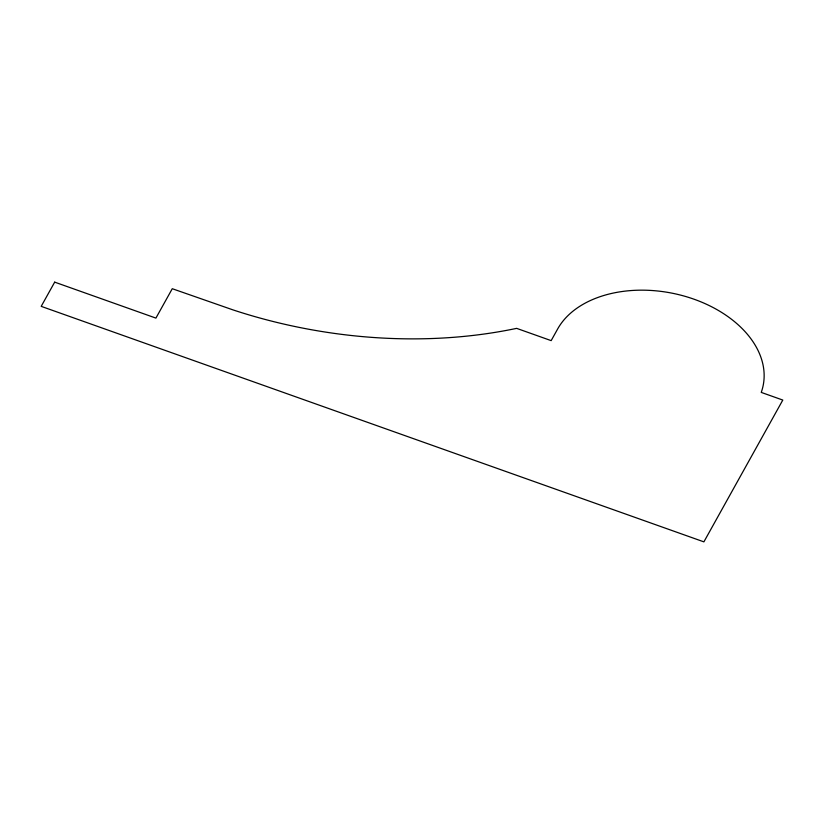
<?xml version="1.0" encoding="UTF-8"?>
<svg xmlns="http://www.w3.org/2000/svg" width="824" height="824" viewBox="0 0 824 824"><rect width="100%" height="100%" fill="white"/><g stroke="black" fill="none" stroke-linecap="round" stroke-linejoin="round"><path stroke-width="1.24" d="M54.683 282.138L41.2 306.353L703.892 541.862L782.8 400.062L761.242 392.399A107.532 72.78 11.1 0 0 688.267 297.289A107.532 72.78 11.1 0 0 557.652 328.972L551.163 340.631L516.648 328.364A395.613 267.779 11.1 0 1 233.058 309.917L172.268 288.709L155.911 318.105L54.683 282.138"/></g></svg>
